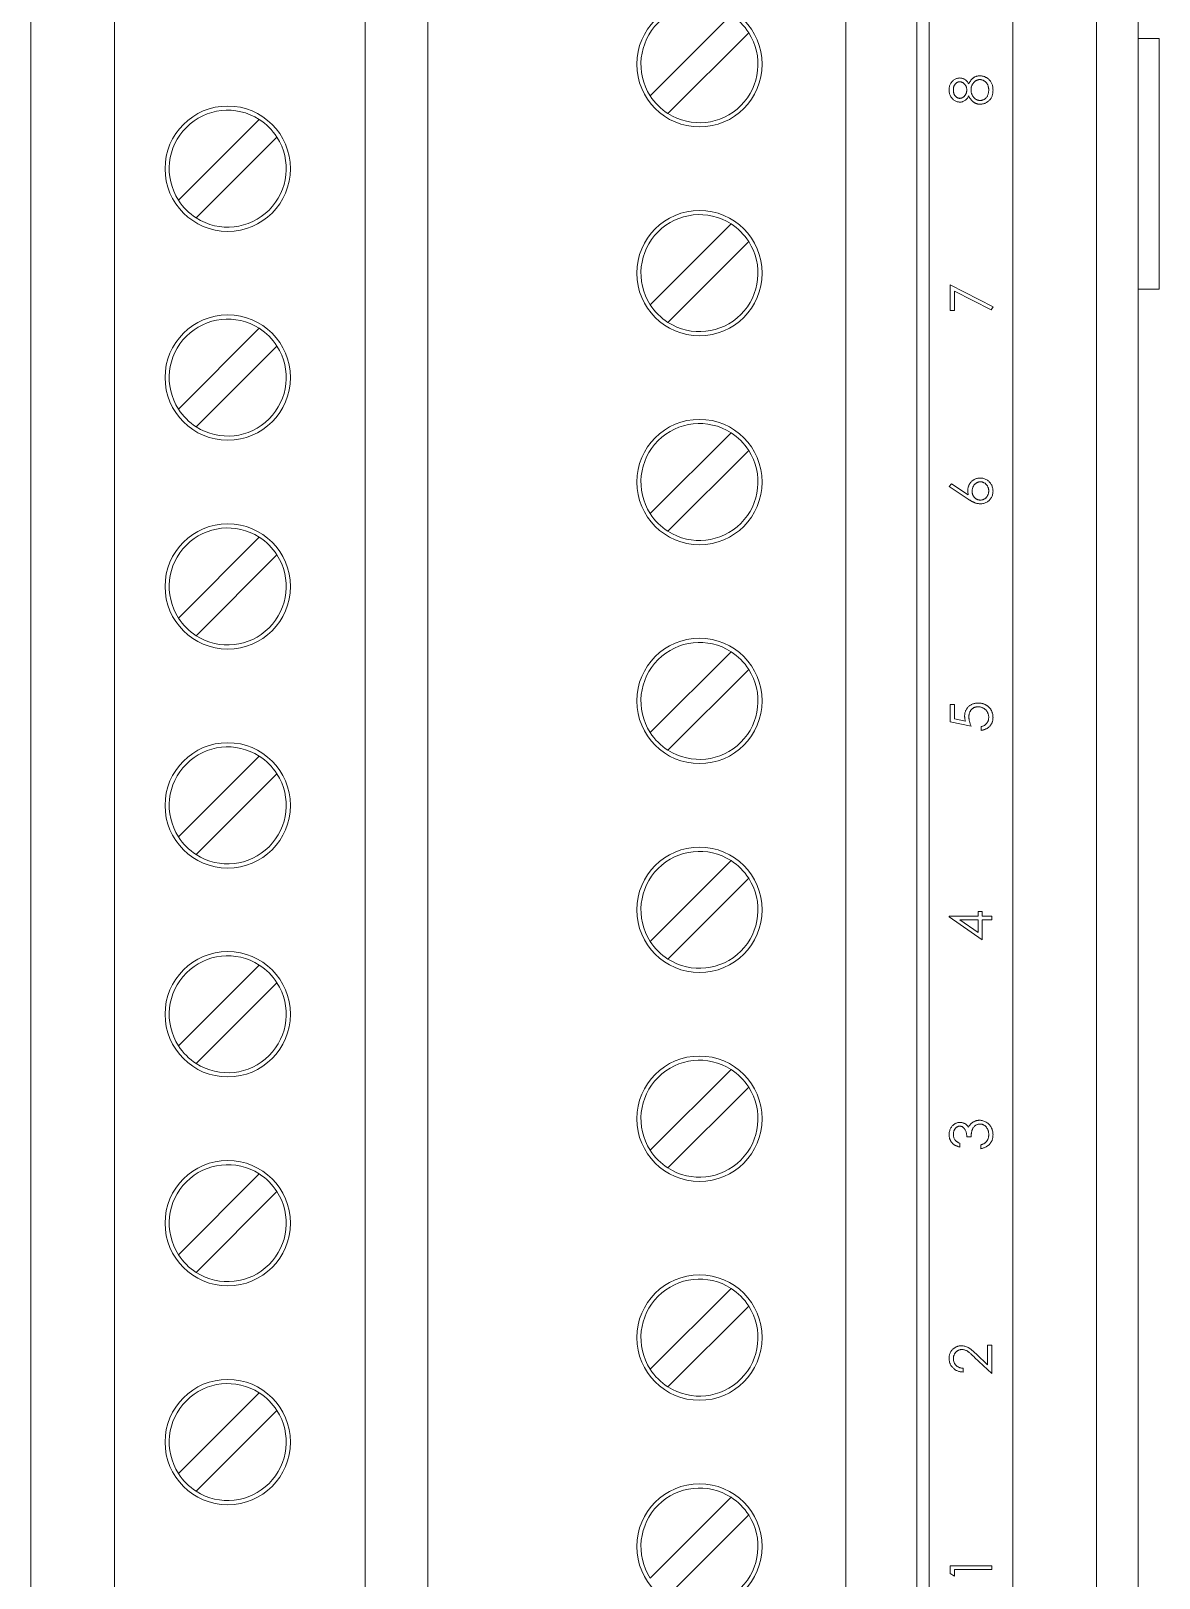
# Model space of a CAD drawing. Header units: inches. Extents: x -128 to 31549, y -2321 to 19035.
# Drawn here: x 2178.2 to 2221.4, y -1341.7 to -1282.5 of the extents above; entities that cross this region are included whole.
import ezdxf

# ---------------------------------------------------------------- set-up
doc = ezdxf.new("R2010")
doc.units = ezdxf.units.IN
doc.header["$MEASUREMENT"] = 0

# ---------------------------------------------------------------- blocks, each defined once
blk = doc.blocks.new('T011')
at = {"color": 7, "linetype": 'Continuous', "lineweight": 15}
for p, q in [((4830.318, -311.747), (4743.718, -311.747)), ((4743.718, -313.747), (4830.318, -313.747)), ((4757.597, -317.211), (4755.663, -315.277)), ((4762.837, -317.211), (4760.903, -315.277)), ((4767.837, -317.211), (4765.903, -315.277)), ((4772.837, -317.211), (4770.903, -315.277)), ((4778.077, -317.211), (4776.143, -315.277)), ((4783.077, -317.211), (4781.143, -315.277)), ((4788.077, -317.211), (4786.143, -315.277)), ((4755.239, -315.701), (4757.173, -317.635)), ((4760.479, -315.701), (4762.413, -317.635)), ((4765.479, -315.701), (4767.413, -317.635)), ((4770.479, -315.701), (4772.413, -317.635)), ((4775.719, -315.701), (4777.653, -317.635)), ((4780.719, -315.701), (4782.653, -317.635)), ((4785.719, -315.701), (4787.653, -317.635)), ((4830.318, -319.747), (4743.718, -319.747)), ((4830.318, -321.247), (4743.718, -321.247)), ((4755.097, -328.502), (4753.163, -326.568)), ((4760.097, -328.502), (4758.163, -326.568)), ((4765.337, -328.502), (4763.403, -326.568)), ((4770.337, -328.502), (4768.403, -326.568)), ((4775.337, -328.502), (4773.403, -326.568)), ((4780.577, -328.502), (4778.643, -326.568)), ((4785.577, -328.502), (4783.643, -326.568)), ((4790.577, -328.502), (4788.643, -326.568)), ((4752.739, -326.992), (4754.673, -328.926)), ((4757.739, -326.992), (4759.673, -328.926)), ((4762.979, -326.992), (4764.913, -328.926)), ((4767.979, -326.992), (4769.913, -328.926)), ((4772.979, -326.992), (4774.913, -328.926)), ((4778.219, -326.992), (4780.153, -328.926)), ((4783.219, -326.992), (4785.153, -328.926)), ((4788.219, -326.992), (4790.153, -328.926)), ((4832.818, -331.247), (4746.218, -331.247)), ((4832.818, -332.947), (4746.218, -332.947)), ((4832.818, -333.247), (4746.218, -333.247)), ((4753.21, -333.849), (4753.269, -333.747)), ((4753.364, -333.849), (4753.21, -333.849)), ((4753.269, -333.747), (4753.454, -333.747)), ((4753.364, -334.747), (4753.364, -333.849)), ((4753.454, -333.747), (4753.454, -334.747)), ((4763.569, -333.978), (4763.479, -333.978)), ((4768.441, -334.516), (4768.987, -333.721)), ((4768.915, -333.979), (4768.617, -334.414)), ((4768.915, -334.414), (4768.915, -333.979)), ((4768.987, -333.721), (4769.005, -333.721)), ((4769.005, -333.721), (4769.005, -334.414)), ((4773.556, -334.247), (4773.659, -333.747)), ((4773.659, -333.747), (4774.069, -333.747)), ((4773.729, -333.849), (4773.675, -334.113)), ((4774.069, -333.849), (4773.729, -333.849)), ((4774.069, -333.747), (4774.069, -333.849)), ((4778.989, -334.178), (4779.287, -333.721)), ((4779.356, -333.776), (4779.092, -334.18)), ((4779.287, -333.721), (4779.356, -333.776)), ((4783.505, -333.747), (4784.12, -333.747)), ((4783.505, -333.849), (4783.505, -333.747)), ((4783.969, -333.849), (4783.505, -333.849)), ((4783.517, -334.73), (4783.969, -333.849)), ((4784.12, -333.747), (4783.595, -334.773)), ((4758.056, -334.747), (4758.444, -334.333)), ((4758.185, -334.055), (4758.095, -334.055)), ((4758.521, -334.377), (4758.27, -334.644)), ((4763.723, -334.247), (4763.723, -334.144)), ((4753.454, -334.747), (4753.364, -334.747)), ((4758.736, -334.747), (4758.056, -334.747)), ((4758.27, -334.644), (4758.736, -334.644)), ((4758.736, -334.644), (4758.736, -334.747)), ((4763.441, -334.478), (4763.531, -334.478)), ((4768.915, -334.516), (4768.441, -334.516)), ((4768.617, -334.414), (4768.915, -334.414)), ((4768.915, -334.747), (4768.915, -334.516)), ((4769.005, -334.747), (4768.915, -334.747)), ((4769.005, -334.414), (4769.12, -334.414)), ((4769.005, -334.516), (4769.005, -334.747)), ((4769.12, -334.516), (4769.005, -334.516)), ((4769.12, -334.414), (4769.12, -334.516)), ((4773.454, -334.491), (4773.544, -334.491)), ((4783.595, -334.773), (4783.517, -334.73)), ((4737.018, -335.247), (4837.018, -335.247)), ((4737.018, -337.247), (4837.018, -337.247)), ((4837.018, -338.247), (4737.018, -338.247)), ((4784.018, -338.747), (4784.018, -338.247)), ((4790.018, -338.247), (4790.018, -338.747)), ((4790.018, -338.747), (4784.018, -338.747))]:
    blk.add_line(p, q, dxfattribs=at)
for centre in [(4756.418, -316.456), (4761.658, -316.456), (4766.658, -316.456), (4771.658, -316.456), (4776.898, -316.456), (4781.898, -316.456), (4786.898, -316.456), (4753.918, -327.747), (4758.918, -327.747), (4764.158, -327.747), (4769.158, -327.747), (4774.158, -327.747), (4779.398, -327.747), (4784.398, -327.747), (4789.398, -327.747)]:
    blk.add_circle(centre, 1.5, dxfattribs=at)
for centre, start, end in [((4756.418, -316.456), 327.3736, 122.6264), ((4761.658, -316.456), 327.3736, 122.6264), ((4766.658, -316.456), 327.3736, 122.6264), ((4771.658, -316.456), 327.3736, 122.6264), ((4776.898, -316.456), 327.3736, 122.6264), ((4781.898, -316.456), 327.3736, 122.6264), ((4786.898, -316.456), 327.3736, 122.6264), ((4756.418, -316.456), 122.6264, 147.3736), ((4761.658, -316.456), 122.6264, 147.3736), ((4766.658, -316.456), 122.6264, 147.3736), ((4771.658, -316.456), 122.6264, 147.3736), ((4776.898, -316.456), 122.6264, 147.3736), ((4781.898, -316.456), 122.6264, 147.3736), ((4786.898, -316.456), 122.6264, 147.3736), ((4756.418, -316.456), 147.3736, 302.6264), ((4761.658, -316.456), 147.3736, 302.6264), ((4766.658, -316.456), 147.3736, 302.6264), ((4771.658, -316.456), 147.3736, 302.6264), ((4776.898, -316.456), 147.3736, 302.6264), ((4781.898, -316.456), 147.3736, 302.6264), ((4786.898, -316.456), 147.3736, 302.6264), ((4756.418, -316.456), 302.6264, 327.3736), ((4761.658, -316.456), 302.6264, 327.3736), ((4766.658, -316.456), 302.6264, 327.3736), ((4771.658, -316.456), 302.6264, 327.3736), ((4776.898, -316.456), 302.6264, 327.3736), ((4781.898, -316.456), 302.6264, 327.3736), ((4786.898, -316.456), 302.6264, 327.3736), ((4753.918, -327.747), 327.3736, 122.6264), ((4758.918, -327.747), 122.6264, 147.3736), ((4758.918, -327.747), 327.3736, 122.6264), ((4764.158, -327.747), 122.6264, 147.3736), ((4764.158, -327.747), 327.3736, 122.6264), ((4769.158, -327.747), 122.6264, 147.3736), ((4769.158, -327.747), 327.3736, 122.6264), ((4774.158, -327.747), 122.6264, 147.3736), ((4774.158, -327.747), 327.3736, 122.6264), ((4779.398, -327.747), 122.6264, 147.3736), ((4779.398, -327.747), 327.3736, 122.6264), ((4784.398, -327.747), 122.6264, 147.3736), ((4784.398, -327.747), 327.3736, 122.6264), ((4789.398, -327.747), 122.6264, 147.3736), ((4789.398, -327.747), 327.3736, 122.6264), ((4753.918, -327.747), 147.3736, 302.6264), ((4758.918, -327.747), 147.3736, 302.6264), ((4764.158, -327.747), 147.3736, 302.6264), ((4769.158, -327.747), 147.3736, 302.6264), ((4774.158, -327.747), 147.3736, 302.6264), ((4779.398, -327.747), 147.3736, 302.6264), ((4784.398, -327.747), 147.3736, 302.6264), ((4789.398, -327.747), 147.3736, 302.6264), ((4753.918, -327.747), 302.6264, 327.3736), ((4758.918, -327.747), 302.6264, 327.3736), ((4764.158, -327.747), 302.6264, 327.3736), ((4769.158, -327.747), 302.6264, 327.3736), ((4774.158, -327.747), 302.6264, 327.3736), ((4779.398, -327.747), 302.6264, 327.3736), ((4784.398, -327.747), 302.6264, 327.3736), ((4789.398, -327.747), 302.6264, 327.3736)]:
    blk.add_arc(centre, 1.4, start, end, dxfattribs=at)
for points, knots in [([(4758.095, -334.055), (4758.095, -334.043), (4758.097, -334.019), (4758.102, -333.985), (4758.11, -333.953), (4758.12, -333.922), (4758.134, -333.892), (4758.15, -333.865), (4758.169, -333.839), (4758.191, -333.815), (4758.215, -333.793), (4758.24, -333.774), (4758.267, -333.758), (4758.295, -333.744), (4758.325, -333.734), (4758.356, -333.727), (4758.388, -333.722), (4758.41, -333.722), (4758.421, -333.721)], [0, 0, 0, 0, 0.068791, 0.135103, 0.198979, 0.261904, 0.323495, 0.385195, 0.446969, 0.509765, 0.572251, 0.633405, 0.693251, 0.752583, 0.812579, 0.873275, 0.93555, 1, 1, 1, 1]), ([(4758.416, -333.824), (4758.408, -333.824), (4758.393, -333.824), (4758.371, -333.827), (4758.349, -333.832), (4758.329, -333.839), (4758.309, -333.847), (4758.29, -333.858), (4758.273, -333.87), (4758.257, -333.884), (4758.241, -333.9), (4758.228, -333.918), (4758.217, -333.937), (4758.207, -333.957), (4758.198, -333.979), (4758.192, -334.003), (4758.187, -334.028), (4758.185, -334.046), (4758.185, -334.055)], [0, 0, 0, 0, 0.064439, 0.126547, 0.186887, 0.245878, 0.304041, 0.362191, 0.420976, 0.48066, 0.5406, 0.600689, 0.661936, 0.724443, 0.789038, 0.856314, 0.926352, 1, 1, 1, 1]), ([(4758.633, -334.027), (4758.633, -334.02), (4758.633, -334.006), (4758.63, -333.987), (4758.625, -333.968), (4758.618, -333.949), (4758.609, -333.932), (4758.598, -333.915), (4758.585, -333.899), (4758.571, -333.883), (4758.554, -333.87), (4758.537, -333.857), (4758.519, -333.847), (4758.5, -333.839), (4758.481, -333.832), (4758.46, -333.827), (4758.438, -333.824), (4758.424, -333.824), (4758.416, -333.824)], [0, 0, 0, 0, 0.061965, 0.122122, 0.180988, 0.239933, 0.299906, 0.359989, 0.421776, 0.486576, 0.551535, 0.615018, 0.677259, 0.73973, 0.80305, 0.866495, 0.931973, 1, 1, 1, 1]), ([(4758.421, -333.721), (4758.432, -333.722), (4758.453, -333.722), (4758.485, -333.726), (4758.515, -333.733), (4758.543, -333.743), (4758.57, -333.755), (4758.595, -333.771), (4758.618, -333.789), (4758.64, -333.81), (4758.659, -333.832), (4758.676, -333.856), (4758.691, -333.88), (4758.703, -333.906), (4758.712, -333.933), (4758.718, -333.96), (4758.722, -333.989), (4758.723, -334.009), (4758.723, -334.019)], [0, 0, 0, 0, 0.0694755, 0.1365168, 0.2007888, 0.2638297, 0.325735, 0.3872907, 0.4495092, 0.5129678, 0.5762752, 0.6375801, 0.6979026, 0.7571721, 0.8165985, 0.8766532, 0.9372896, 1, 1, 1, 1]), ([(4758.444, -334.333), (4758.454, -334.323), (4758.472, -334.304), (4758.497, -334.277), (4758.52, -334.251), (4758.541, -334.227), (4758.559, -334.205), (4758.574, -334.186), (4758.587, -334.168), (4758.601, -334.147), (4758.614, -334.122), (4758.625, -334.091), (4758.632, -334.059), (4758.633, -334.037), (4758.633, -334.027)], [0, 0, 0, 0, 0.110803, 0.212829, 0.306101, 0.390647, 0.466924, 0.534481, 0.593587, 0.644557, 0.7362, 0.825024, 0.911986, 1, 1, 1, 1]), ([(4758.723, -334.019), (4758.723, -334.032), (4758.722, -334.06), (4758.713, -334.101), (4758.701, -334.14), (4758.685, -334.172), (4758.67, -334.197), (4758.656, -334.218), (4758.639, -334.241), (4758.62, -334.265), (4758.599, -334.291), (4758.575, -334.318), (4758.549, -334.347), (4758.53, -334.367), (4758.521, -334.377)], [0, 0, 0, 0, 0.098702, 0.195672, 0.292422, 0.391343, 0.444462, 0.504229, 0.570352, 0.642546, 0.722288, 0.807921, 0.90047, 1, 1, 1, 1]), ([(4763.479, -333.978), (4763.482, -333.968), (4763.487, -333.948), (4763.497, -333.92), (4763.507, -333.893), (4763.52, -333.869), (4763.534, -333.846), (4763.551, -333.824), (4763.568, -333.805), (4763.588, -333.788), (4763.608, -333.772), (4763.629, -333.758), (4763.652, -333.747), (4763.675, -333.737), (4763.699, -333.73), (4763.725, -333.725), (4763.75, -333.722), (4763.768, -333.721), (4763.777, -333.721)], [0, 0, 0, 0, 0.072625, 0.141977, 0.208985, 0.273957, 0.336889, 0.398745, 0.460116, 0.520825, 0.580994, 0.640152, 0.698622, 0.757271, 0.816427, 0.876254, 0.937165, 1, 1, 1, 1]), ([(4763.778, -333.824), (4763.767, -333.824), (4763.745, -333.825), (4763.713, -333.832), (4763.683, -333.843), (4763.66, -333.856), (4763.643, -333.868), (4763.631, -333.88), (4763.619, -333.892), (4763.609, -333.906), (4763.598, -333.922), (4763.588, -333.939), (4763.578, -333.958), (4763.572, -333.971), (4763.569, -333.978)], [0, 0, 0, 0, 0.122712, 0.239685, 0.351816, 0.463766, 0.520818, 0.579448, 0.640604, 0.705298, 0.773634, 0.844669, 0.920057, 1, 1, 1, 1]), ([(4763.723, -334.144), (4763.735, -334.144), (4763.76, -334.144), (4763.795, -334.139), (4763.829, -334.132), (4763.86, -334.121), (4763.889, -334.109), (4763.914, -334.095), (4763.935, -334.079), (4763.951, -334.061), (4763.964, -334.042), (4763.973, -334.023), (4763.978, -334.002), (4763.979, -333.988), (4763.979, -333.981)], [0, 0, 0, 0, 0.110166, 0.215787, 0.318027, 0.417574, 0.51165, 0.596162, 0.672935, 0.74367, 0.810677, 0.874059, 0.936696, 1, 1, 1, 1]), ([(4763.777, -333.721), (4763.79, -333.722), (4763.816, -333.722), (4763.854, -333.73), (4763.89, -333.741), (4763.925, -333.756), (4763.958, -333.776), (4763.986, -333.798), (4764.011, -333.824), (4764.032, -333.853), (4764.048, -333.884), (4764.06, -333.916), (4764.068, -333.948), (4764.069, -333.97), (4764.069, -333.981)], [0, 0, 0, 0, 0.090254, 0.17854, 0.266093, 0.354631, 0.441886, 0.525747, 0.608114, 0.690197, 0.770821, 0.848326, 0.924012, 1, 1, 1, 1]), ([(4763.979, -333.981), (4763.979, -333.975), (4763.979, -333.965), (4763.976, -333.95), (4763.972, -333.935), (4763.965, -333.921), (4763.957, -333.907), (4763.947, -333.894), (4763.936, -333.882), (4763.922, -333.87), (4763.908, -333.859), (4763.892, -333.85), (4763.875, -333.842), (4763.858, -333.835), (4763.839, -333.83), (4763.82, -333.827), (4763.799, -333.824), (4763.785, -333.824), (4763.778, -333.824)], [0, 0, 0, 0, 0.055275, 0.109966, 0.163247, 0.218076, 0.273301, 0.330909, 0.390995, 0.454176, 0.518862, 0.583311, 0.648517, 0.715031, 0.782502, 0.852323, 0.924928, 1, 1, 1, 1]), ([(4764.069, -333.981), (4764.069, -333.992), (4764.068, -334.012), (4764.063, -334.043), (4764.053, -334.071), (4764.04, -334.098), (4764.024, -334.123), (4764.004, -334.146), (4763.98, -334.168), (4763.962, -334.18), (4763.952, -334.187)], [0, 0, 0, 0, 0.128068, 0.250608, 0.37063, 0.490072, 0.610375, 0.734313, 0.863217, 1, 1, 1, 1]), ([(4788.492, -333.978), (4788.493, -333.967), (4788.494, -333.946), (4788.501, -333.914), (4788.514, -333.883), (4788.53, -333.852), (4788.551, -333.823), (4788.577, -333.797), (4788.605, -333.775), (4788.638, -333.756), (4788.672, -333.74), (4788.709, -333.729), (4788.747, -333.722), (4788.772, -333.722), (4788.785, -333.721)], [0, 0, 0, 0, 0.074058, 0.14887, 0.226668, 0.307735, 0.391157, 0.473929, 0.557928, 0.644989, 0.733364, 0.821092, 0.909287, 1, 1, 1, 1]), ([(4788.638, -334.19), (4788.627, -334.184), (4788.604, -334.171), (4788.574, -334.149), (4788.549, -334.124), (4788.528, -334.098), (4788.512, -334.069), (4788.501, -334.04), (4788.493, -334.009), (4788.493, -333.988), (4788.492, -333.978)], [0, 0, 0, 0, 0.14586, 0.282426, 0.41085, 0.535029, 0.654701, 0.770133, 0.884556, 1, 1, 1, 1]), ([(4788.78, -333.824), (4788.773, -333.824), (4788.76, -333.824), (4788.739, -333.826), (4788.72, -333.83), (4788.702, -333.835), (4788.685, -333.842), (4788.668, -333.849), (4788.653, -333.859), (4788.638, -333.87), (4788.625, -333.881), (4788.614, -333.894), (4788.604, -333.907), (4788.596, -333.92), (4788.59, -333.934), (4788.585, -333.949), (4788.582, -333.964), (4788.582, -333.974), (4788.582, -333.979)], [0, 0, 0, 0, 0.075243, 0.147209, 0.216447, 0.284025, 0.350655, 0.415031, 0.47963, 0.544652, 0.608044, 0.667828, 0.725114, 0.780992, 0.835527, 0.889438, 0.944072, 1, 1, 1, 1]), ([(4788.582, -333.979), (4788.582, -333.985), (4788.583, -333.995), (4788.586, -334.01), (4788.59, -334.025), (4788.597, -334.039), (4788.606, -334.054), (4788.616, -334.067), (4788.628, -334.081), (4788.642, -334.094), (4788.658, -334.105), (4788.674, -334.116), (4788.691, -334.125), (4788.708, -334.132), (4788.726, -334.137), (4788.745, -334.141), (4788.764, -334.144), (4788.777, -334.144), (4788.784, -334.144)], [0, 0, 0, 0, 0.054564, 0.107826, 0.161924, 0.21751, 0.274498, 0.334815, 0.397555, 0.464755, 0.532901, 0.600097, 0.665354, 0.731084, 0.796883, 0.863292, 0.930831, 1, 1, 1, 1]), ([(4788.979, -333.977), (4788.979, -333.973), (4788.979, -333.963), (4788.976, -333.949), (4788.972, -333.936), (4788.967, -333.922), (4788.959, -333.909), (4788.951, -333.896), (4788.94, -333.884), (4788.928, -333.872), (4788.915, -333.861), (4788.9, -333.851), (4788.884, -333.842), (4788.866, -333.835), (4788.846, -333.83), (4788.826, -333.826), (4788.803, -333.824), (4788.788, -333.824), (4788.78, -333.824)], [0, 0, 0, 0, 0.050902, 0.101034, 0.151084, 0.203062, 0.256248, 0.310847, 0.368769, 0.430015, 0.49252, 0.556049, 0.621996, 0.690192, 0.761385, 0.836356, 0.915487, 1, 1, 1, 1]), ([(4788.784, -334.144), (4788.792, -334.144), (4788.809, -334.144), (4788.834, -334.139), (4788.859, -334.132), (4788.882, -334.122), (4788.904, -334.109), (4788.923, -334.094), (4788.94, -334.077), (4788.954, -334.058), (4788.965, -334.038), (4788.973, -334.018), (4788.978, -333.998), (4788.979, -333.984), (4788.979, -333.977)], [0, 0, 0, 0, 0.08969, 0.178494, 0.266838, 0.356558, 0.445334, 0.530806, 0.614076, 0.697707, 0.779142, 0.855354, 0.928557, 1, 1, 1, 1]), ([(4788.785, -333.721), (4788.798, -333.722), (4788.823, -333.723), (4788.86, -333.729), (4788.895, -333.741), (4788.929, -333.756), (4788.96, -333.775), (4788.988, -333.798), (4789.012, -333.824), (4789.032, -333.853), (4789.049, -333.883), (4789.06, -333.915), (4789.068, -333.948), (4789.069, -333.97), (4789.069, -333.981)], [0, 0, 0, 0, 0.08941, 0.176306, 0.262626, 0.349446, 0.435498, 0.518928, 0.601355, 0.684256, 0.765807, 0.844877, 0.92228, 1, 1, 1, 1]), ([(4789.069, -333.981), (4789.069, -333.992), (4789.068, -334.013), (4789.061, -334.044), (4789.05, -334.073), (4789.034, -334.1), (4789.014, -334.126), (4788.989, -334.149), (4788.96, -334.171), (4788.938, -334.183), (4788.927, -334.19)], [0, 0, 0, 0, 0.121904, 0.239413, 0.35541, 0.472091, 0.592859, 0.718703, 0.854892, 1, 1, 1, 1]), ([(4764.031, -334.458), (4764.03, -334.449), (4764.029, -334.431), (4764.023, -334.403), (4764.012, -334.377), (4763.996, -334.352), (4763.978, -334.329), (4763.956, -334.308), (4763.931, -334.291), (4763.908, -334.28), (4763.887, -334.272), (4763.87, -334.266), (4763.85, -334.262), (4763.828, -334.257), (4763.805, -334.254), (4763.779, -334.251), (4763.752, -334.249), (4763.733, -334.247), (4763.723, -334.247)], [0, 0, 0, 0, 0.066909, 0.133485, 0.201035, 0.271234, 0.34288, 0.413836, 0.485977, 0.56023, 0.599884, 0.644055, 0.691892, 0.744688, 0.801492, 0.862858, 0.929328, 1, 1, 1, 1]), ([(4763.952, -334.187), (4763.963, -334.192), (4763.984, -334.202), (4764.013, -334.222), (4764.039, -334.245), (4764.053, -334.263), (4764.061, -334.272)], [0, 0, 0, 0, 0.25388, 0.503009, 0.750291, 1, 1, 1, 1]), ([(4764.061, -334.272), (4764.066, -334.279), (4764.075, -334.292), (4764.087, -334.313), (4764.098, -334.334), (4764.106, -334.356), (4764.112, -334.379), (4764.117, -334.402), (4764.12, -334.426), (4764.12, -334.442), (4764.12, -334.45)], [0, 0, 0, 0, 0.128136, 0.254173, 0.378112, 0.501712, 0.623986, 0.747096, 0.872875, 1, 1, 1, 1]), ([(4773.777, -334.196), (4773.769, -334.196), (4773.753, -334.196), (4773.728, -334.199), (4773.703, -334.203), (4773.676, -334.208), (4773.647, -334.216), (4773.618, -334.224), (4773.588, -334.235), (4773.567, -334.243), (4773.556, -334.247)], [0, 0, 0, 0, 0.102203, 0.211023, 0.3251, 0.446502, 0.573788, 0.708901, 0.850358, 1, 1, 1, 1]), ([(4773.675, -334.113), (4773.686, -334.11), (4773.706, -334.104), (4773.737, -334.098), (4773.765, -334.094), (4773.784, -334.093), (4773.793, -334.093)], [0, 0, 0, 0, 0.2750684, 0.5329015, 0.7739735, 1, 1, 1, 1]), ([(4774.018, -334.416), (4774.018, -334.408), (4774.017, -334.393), (4774.014, -334.37), (4774.009, -334.348), (4774.002, -334.327), (4773.993, -334.308), (4773.981, -334.289), (4773.968, -334.272), (4773.952, -334.257), (4773.935, -334.242), (4773.917, -334.23), (4773.897, -334.219), (4773.875, -334.21), (4773.853, -334.204), (4773.829, -334.199), (4773.803, -334.196), (4773.786, -334.196), (4773.777, -334.196)], [0, 0, 0, 0, 0.065351, 0.127916, 0.18836, 0.247216, 0.30563, 0.36377, 0.422661, 0.482687, 0.5433, 0.604118, 0.664965, 0.727413, 0.791468, 0.858055, 0.927037, 1, 1, 1, 1]), ([(4773.793, -334.093), (4773.804, -334.093), (4773.826, -334.094), (4773.858, -334.098), (4773.889, -334.106), (4773.918, -334.116), (4773.946, -334.128), (4773.972, -334.144), (4773.996, -334.163), (4774.019, -334.185), (4774.04, -334.208), (4774.058, -334.234), (4774.073, -334.261), (4774.086, -334.29), (4774.096, -334.32), (4774.102, -334.352), (4774.107, -334.386), (4774.107, -334.408), (4774.108, -334.42)], [0, 0, 0, 0, 0.065808, 0.129394, 0.190894, 0.251281, 0.310815, 0.370371, 0.430768, 0.492881, 0.555104, 0.616067, 0.677256, 0.73826, 0.800762, 0.864778, 0.931045, 1, 1, 1, 1]), ([(4778.877, -334.468), (4778.877, -334.458), (4778.878, -334.437), (4778.883, -334.405), (4778.89, -334.372), (4778.899, -334.345), (4778.908, -334.322), (4778.916, -334.304), (4778.925, -334.285), (4778.935, -334.265), (4778.947, -334.244), (4778.96, -334.223), (4778.974, -334.2), (4778.984, -334.185), (4778.989, -334.178)], [0, 0, 0, 0, 0.097818, 0.199726, 0.305276, 0.415811, 0.474472, 0.537274, 0.603657, 0.674299, 0.749834, 0.828598, 0.912378, 1, 1, 1, 1]), ([(4779.177, -334.273), (4779.169, -334.273), (4779.154, -334.273), (4779.132, -334.276), (4779.112, -334.28), (4779.092, -334.287), (4779.073, -334.295), (4779.056, -334.305), (4779.04, -334.317), (4779.025, -334.33), (4779.011, -334.345), (4778.999, -334.361), (4778.989, -334.378), (4778.981, -334.395), (4778.974, -334.413), (4778.97, -334.432), (4778.967, -334.452), (4778.967, -334.465), (4778.967, -334.472)], [0, 0, 0, 0, 0.0705993, 0.1379009, 0.2031962, 0.2667897, 0.3291064, 0.3906535, 0.4526531, 0.515748, 0.5779263, 0.63893, 0.6983507, 0.757296, 0.8163938, 0.8762669, 0.9368171, 1, 1, 1, 1]), ([(4779.092, -334.18), (4779.11, -334.177), (4779.144, -334.171), (4779.179, -334.17), (4779.196, -334.17)], [0, 0, 0, 0, 0.512659, 1, 1, 1, 1]), ([(4779.402, -334.472), (4779.402, -334.465), (4779.402, -334.451), (4779.399, -334.432), (4779.394, -334.413), (4779.386, -334.395), (4779.377, -334.377), (4779.365, -334.361), (4779.352, -334.345), (4779.336, -334.33), (4779.32, -334.317), (4779.302, -334.305), (4779.283, -334.295), (4779.264, -334.287), (4779.243, -334.281), (4779.222, -334.276), (4779.199, -334.273), (4779.184, -334.273), (4779.177, -334.273)], [0, 0, 0, 0, 0.061138, 0.119994, 0.178225, 0.236256, 0.294929, 0.354716, 0.41673, 0.480664, 0.545832, 0.609758, 0.672971, 0.736017, 0.799839, 0.864775, 0.931088, 1, 1, 1, 1]), ([(4779.196, -334.17), (4779.206, -334.17), (4779.226, -334.171), (4779.255, -334.175), (4779.283, -334.181), (4779.31, -334.191), (4779.336, -334.203), (4779.361, -334.218), (4779.384, -334.235), (4779.406, -334.255), (4779.426, -334.277), (4779.444, -334.3), (4779.459, -334.325), (4779.471, -334.351), (4779.481, -334.378), (4779.487, -334.406), (4779.491, -334.436), (4779.492, -334.456), (4779.492, -334.466)], [0, 0, 0, 0, 0.065231, 0.128405, 0.190067, 0.250943, 0.311546, 0.372863, 0.435024, 0.499072, 0.563091, 0.62551, 0.68668, 0.747283, 0.808563, 0.870742, 0.934341, 1, 1, 1, 1]), ([(4788.441, -334.464), (4788.441, -334.457), (4788.441, -334.443), (4788.444, -334.422), (4788.447, -334.403), (4788.452, -334.383), (4788.459, -334.364), (4788.467, -334.346), (4788.476, -334.328), (4788.487, -334.311), (4788.5, -334.294), (4788.514, -334.277), (4788.531, -334.262), (4788.549, -334.246), (4788.568, -334.231), (4788.59, -334.217), (4788.613, -334.203), (4788.63, -334.194), (4788.638, -334.19)], [0, 0, 0, 0, 0.058854, 0.116315, 0.172675, 0.22878, 0.28458, 0.340257, 0.39663, 0.453507, 0.512318, 0.572648, 0.636022, 0.702363, 0.771483, 0.844184, 0.92007, 1, 1, 1, 1]), ([(4788.786, -334.247), (4788.777, -334.247), (4788.76, -334.247), (4788.734, -334.251), (4788.71, -334.256), (4788.686, -334.263), (4788.664, -334.272), (4788.643, -334.284), (4788.623, -334.297), (4788.604, -334.313), (4788.587, -334.329), (4788.572, -334.347), (4788.559, -334.365), (4788.549, -334.384), (4788.54, -334.404), (4788.535, -334.424), (4788.531, -334.445), (4788.531, -334.46), (4788.531, -334.467)], [0, 0, 0, 0, 0.071269, 0.139812, 0.206497, 0.271535, 0.336082, 0.400528, 0.464984, 0.53005, 0.594423, 0.655583, 0.714849, 0.772115, 0.828999, 0.885122, 0.942079, 1, 1, 1, 1]), ([(4789.031, -334.457), (4789.03, -334.451), (4789.03, -334.437), (4789.027, -334.417), (4789.021, -334.398), (4789.013, -334.379), (4789.003, -334.361), (4788.991, -334.344), (4788.976, -334.327), (4788.959, -334.311), (4788.941, -334.296), (4788.922, -334.283), (4788.901, -334.272), (4788.88, -334.263), (4788.858, -334.256), (4788.835, -334.251), (4788.811, -334.247), (4788.794, -334.247), (4788.786, -334.247)], [0, 0, 0, 0, 0.057339, 0.113063, 0.169181, 0.225775, 0.283826, 0.343454, 0.405907, 0.471392, 0.538003, 0.603064, 0.667602, 0.732225, 0.797005, 0.863048, 0.930357, 1, 1, 1, 1]), ([(4788.927, -334.19), (4788.935, -334.194), (4788.951, -334.202), (4788.974, -334.216), (4788.995, -334.23), (4789.014, -334.244), (4789.032, -334.259), (4789.048, -334.274), (4789.062, -334.29), (4789.074, -334.306), (4789.085, -334.323), (4789.095, -334.34), (4789.103, -334.358), (4789.109, -334.377), (4789.114, -334.395), (4789.118, -334.415), (4789.12, -334.435), (4789.12, -334.449), (4789.12, -334.456)], [0, 0, 0, 0, 0.079525, 0.1551, 0.22722, 0.295911, 0.362056, 0.42552, 0.485813, 0.544495, 0.60146, 0.657841, 0.713974, 0.769468, 0.82613, 0.882885, 0.940701, 1, 1, 1, 1]), ([(4763.774, -334.773), (4763.764, -334.772), (4763.743, -334.772), (4763.712, -334.768), (4763.682, -334.762), (4763.654, -334.754), (4763.627, -334.744), (4763.602, -334.731), (4763.578, -334.716), (4763.555, -334.698), (4763.534, -334.678), (4763.515, -334.656), (4763.498, -334.632), (4763.483, -334.605), (4763.469, -334.576), (4763.458, -334.545), (4763.448, -334.512), (4763.443, -334.489), (4763.441, -334.478)], [0, 0, 0, 0, 0.065541, 0.128963, 0.190377, 0.250092, 0.308548, 0.366398, 0.424542, 0.48317, 0.542243, 0.601739, 0.662506, 0.724856, 0.789128, 0.856346, 0.926295, 1, 1, 1, 1]), ([(4763.531, -334.478), (4763.533, -334.485), (4763.538, -334.5), (4763.545, -334.522), (4763.554, -334.542), (4763.564, -334.56), (4763.574, -334.576), (4763.585, -334.591), (4763.596, -334.605), (4763.605, -334.612), (4763.609, -334.616)], [0, 0, 0, 0, 0.14977, 0.291316, 0.425966, 0.55216, 0.671527, 0.786122, 0.895325, 1, 1, 1, 1]), ([(4763.609, -334.616), (4763.615, -334.62), (4763.626, -334.629), (4763.644, -334.64), (4763.663, -334.649), (4763.684, -334.657), (4763.705, -334.663), (4763.728, -334.667), (4763.752, -334.67), (4763.768, -334.67), (4763.776, -334.67)], [0, 0, 0, 0, 0.118271, 0.236178, 0.355663, 0.475904, 0.600127, 0.728608, 0.861313, 1, 1, 1, 1]), ([(4764.12, -334.45), (4764.12, -334.464), (4764.119, -334.492), (4764.11, -334.533), (4764.096, -334.573), (4764.075, -334.612), (4764.051, -334.648), (4764.022, -334.68), (4763.988, -334.708), (4763.951, -334.731), (4763.91, -334.75), (4763.867, -334.763), (4763.822, -334.771), (4763.79, -334.772), (4763.774, -334.773)], [0, 0, 0, 0, 0.079648, 0.158922, 0.239619, 0.322609, 0.406035, 0.487602, 0.569685, 0.653036, 0.737436, 0.822478, 0.909748, 1, 1, 1, 1]), ([(4763.776, -334.67), (4763.785, -334.67), (4763.804, -334.669), (4763.83, -334.666), (4763.856, -334.662), (4763.88, -334.655), (4763.902, -334.646), (4763.923, -334.635), (4763.943, -334.622), (4763.961, -334.607), (4763.977, -334.591), (4763.992, -334.574), (4764.004, -334.557), (4764.014, -334.538), (4764.021, -334.519), (4764.027, -334.5), (4764.03, -334.479), (4764.031, -334.465), (4764.031, -334.458)], [0, 0, 0, 0, 0.076072, 0.148752, 0.218403, 0.28576, 0.350598, 0.414964, 0.478069, 0.541761, 0.60435, 0.664075, 0.721464, 0.777587, 0.832644, 0.887844, 0.94346, 1, 1, 1, 1]), ([(4773.759, -334.773), (4773.749, -334.772), (4773.729, -334.772), (4773.701, -334.768), (4773.673, -334.762), (4773.647, -334.753), (4773.621, -334.742), (4773.598, -334.729), (4773.575, -334.713), (4773.553, -334.694), (4773.533, -334.674), (4773.516, -334.652), (4773.5, -334.629), (4773.486, -334.604), (4773.475, -334.578), (4773.466, -334.55), (4773.458, -334.521), (4773.455, -334.501), (4773.454, -334.491)], [0, 0, 0, 0, 0.065421, 0.128708, 0.190236, 0.250724, 0.310637, 0.370766, 0.431615, 0.493523, 0.555883, 0.617342, 0.678668, 0.740711, 0.802985, 0.866803, 0.932347, 1, 1, 1, 1]), ([(4773.544, -334.491), (4773.546, -334.5), (4773.55, -334.518), (4773.559, -334.544), (4773.571, -334.567), (4773.584, -334.588), (4773.6, -334.605), (4773.619, -334.621), (4773.639, -334.636), (4773.662, -334.648), (4773.687, -334.658), (4773.712, -334.665), (4773.738, -334.669), (4773.755, -334.67), (4773.764, -334.67)], [0, 0, 0, 0, 0.094687, 0.181994, 0.264377, 0.34218, 0.418618, 0.496509, 0.577369, 0.661511, 0.746733, 0.831258, 0.915206, 1, 1, 1, 1]), ([(4774.108, -334.42), (4774.107, -334.428), (4774.107, -334.445), (4774.105, -334.469), (4774.101, -334.492), (4774.096, -334.515), (4774.09, -334.538), (4774.082, -334.56), (4774.073, -334.581), (4774.062, -334.602), (4774.05, -334.622), (4774.037, -334.641), (4774.024, -334.658), (4774.009, -334.675), (4773.993, -334.69), (4773.976, -334.704), (4773.958, -334.717), (4773.939, -334.729), (4773.919, -334.739), (4773.898, -334.748), (4773.877, -334.756), (4773.855, -334.762), (4773.832, -334.767), (4773.808, -334.77), (4773.784, -334.772), (4773.767, -334.772), (4773.759, -334.773)], [0, 0, 0, 0, 0.044014, 0.087434, 0.130118, 0.172554, 0.214555, 0.256298, 0.298438, 0.340849, 0.382715, 0.423924, 0.464246, 0.504074, 0.543862, 0.583567, 0.623094, 0.663229, 0.703551, 0.743938, 0.784541, 0.82575, 0.867757, 0.910745, 0.954914, 1, 1, 1, 1]), ([(4773.764, -334.67), (4773.773, -334.67), (4773.789, -334.669), (4773.814, -334.666), (4773.838, -334.66), (4773.861, -334.652), (4773.883, -334.642), (4773.904, -334.629), (4773.924, -334.615), (4773.943, -334.598), (4773.961, -334.579), (4773.976, -334.559), (4773.989, -334.538), (4774, -334.516), (4774.008, -334.493), (4774.014, -334.468), (4774.017, -334.443), (4774.018, -334.425), (4774.018, -334.416)], [0, 0, 0, 0, 0.064207, 0.126425, 0.18768, 0.248216, 0.308305, 0.369661, 0.431699, 0.495947, 0.559758, 0.622295, 0.683911, 0.745092, 0.80674, 0.869087, 0.93329, 1, 1, 1, 1]), ([(4779.18, -334.773), (4779.166, -334.772), (4779.14, -334.771), (4779.1, -334.764), (4779.063, -334.751), (4779.027, -334.734), (4778.994, -334.712), (4778.964, -334.686), (4778.938, -334.656), (4778.916, -334.622), (4778.899, -334.586), (4778.886, -334.548), (4778.878, -334.508), (4778.877, -334.482), (4778.877, -334.468)], [0, 0, 0, 0, 0.084335, 0.167052, 0.249566, 0.33274, 0.415915, 0.497828, 0.580373, 0.6646, 0.749467, 0.83251, 0.915639, 1, 1, 1, 1]), ([(4778.967, -334.472), (4778.967, -334.478), (4778.967, -334.492), (4778.97, -334.511), (4778.975, -334.53), (4778.982, -334.548), (4778.991, -334.565), (4779.002, -334.582), (4779.015, -334.598), (4779.03, -334.612), (4779.046, -334.626), (4779.064, -334.638), (4779.082, -334.648), (4779.101, -334.656), (4779.121, -334.662), (4779.141, -334.667), (4779.163, -334.669), (4779.177, -334.67), (4779.185, -334.67)], [0, 0, 0, 0, 0.061842, 0.121262, 0.180746, 0.239231, 0.298308, 0.358183, 0.420359, 0.484792, 0.549938, 0.613718, 0.676681, 0.739154, 0.8022, 0.86674, 0.93205, 1, 1, 1, 1]), ([(4779.492, -334.466), (4779.492, -334.48), (4779.491, -334.508), (4779.483, -334.548), (4779.471, -334.586), (4779.453, -334.622), (4779.431, -334.655), (4779.404, -334.684), (4779.373, -334.711), (4779.339, -334.732), (4779.301, -334.75), (4779.262, -334.763), (4779.221, -334.771), (4779.194, -334.772), (4779.18, -334.773)], [0, 0, 0, 0, 0.085948, 0.169125, 0.250399, 0.33229, 0.413364, 0.494172, 0.576022, 0.660757, 0.745783, 0.830044, 0.914028, 1, 1, 1, 1]), ([(4779.185, -334.67), (4779.192, -334.67), (4779.207, -334.669), (4779.228, -334.667), (4779.249, -334.662), (4779.268, -334.656), (4779.287, -334.648), (4779.305, -334.638), (4779.323, -334.626), (4779.339, -334.612), (4779.354, -334.597), (4779.367, -334.582), (4779.378, -334.565), (4779.387, -334.548), (4779.394, -334.53), (4779.399, -334.511), (4779.402, -334.492), (4779.402, -334.478), (4779.402, -334.472)], [0, 0, 0, 0, 0.067962, 0.133283, 0.197835, 0.260892, 0.323377, 0.38635, 0.449638, 0.514795, 0.57924, 0.641814, 0.701359, 0.760727, 0.819222, 0.878716, 0.938147, 1, 1, 1, 1]), ([(4788.779, -334.773), (4788.766, -334.772), (4788.74, -334.772), (4788.702, -334.767), (4788.666, -334.76), (4788.633, -334.749), (4788.603, -334.736), (4788.575, -334.719), (4788.549, -334.699), (4788.527, -334.677), (4788.507, -334.652), (4788.489, -334.627), (4788.474, -334.601), (4788.462, -334.575), (4788.453, -334.548), (4788.446, -334.521), (4788.442, -334.492), (4788.441, -334.473), (4788.441, -334.464)], [0, 0, 0, 0, 0.078556, 0.152863, 0.22356, 0.290375, 0.355403, 0.418291, 0.480389, 0.543073, 0.604924, 0.664398, 0.721943, 0.778375, 0.83383, 0.888861, 0.944089, 1, 1, 1, 1]), ([(4788.531, -334.467), (4788.531, -334.476), (4788.532, -334.494), (4788.538, -334.52), (4788.548, -334.545), (4788.562, -334.57), (4788.579, -334.593), (4788.599, -334.613), (4788.623, -334.63), (4788.65, -334.645), (4788.679, -334.656), (4788.711, -334.664), (4788.745, -334.669), (4788.768, -334.67), (4788.78, -334.67)], [0, 0, 0, 0, 0.074898, 0.148596, 0.224471, 0.302323, 0.381919, 0.461149, 0.542417, 0.626716, 0.714597, 0.804903, 0.900127, 1, 1, 1, 1]), ([(4789.045, -334.663), (4789.037, -334.672), (4789.021, -334.689), (4788.994, -334.711), (4788.964, -334.73), (4788.932, -334.746), (4788.897, -334.758), (4788.86, -334.767), (4788.82, -334.771), (4788.793, -334.772), (4788.779, -334.773)], [0, 0, 0, 0, 0.119283, 0.237093, 0.354796, 0.474576, 0.59746, 0.724926, 0.858883, 1, 1, 1, 1]), ([(4788.78, -334.67), (4788.79, -334.67), (4788.808, -334.669), (4788.834, -334.666), (4788.86, -334.661), (4788.883, -334.654), (4788.905, -334.646), (4788.926, -334.634), (4788.945, -334.622), (4788.963, -334.607), (4788.979, -334.59), (4788.993, -334.573), (4789.005, -334.556), (4789.014, -334.537), (4789.021, -334.518), (4789.027, -334.499), (4789.03, -334.478), (4789.031, -334.464), (4789.031, -334.457)], [0, 0, 0, 0, 0.076559, 0.149161, 0.218827, 0.285567, 0.350313, 0.414125, 0.477179, 0.540368, 0.602202, 0.662034, 0.719934, 0.775907, 0.831115, 0.886667, 0.942552, 1, 1, 1, 1]), ([(4789.12, -334.456), (4789.12, -334.465), (4789.12, -334.484), (4789.116, -334.512), (4789.11, -334.54), (4789.102, -334.566), (4789.091, -334.592), (4789.078, -334.616), (4789.063, -334.64), (4789.051, -334.655), (4789.045, -334.663)], [0, 0, 0, 0, 0.128158, 0.253673, 0.377325, 0.499385, 0.622918, 0.745839, 0.871395, 1, 1, 1, 1])]:
    blk.add_open_spline(points, degree=3, knots=knots, dxfattribs=at)
blk = doc.blocks.new('11')
at = {"color": 3}
blk.add_blockref('T011', (-1141.804, 58.387), dxfattribs=at)

msp = doc.modelspace()

# ---------------------------------------------------------------- block references
at = {"color": 3, "xscale": 1.599999999999994, "yscale": 1.599999999999994, "zscale": 1.6, "rotation": 90}
msp.add_blockref('11', (1772.85, -7119.905), dxfattribs=at)

doc.saveas('drawing.dxf')
